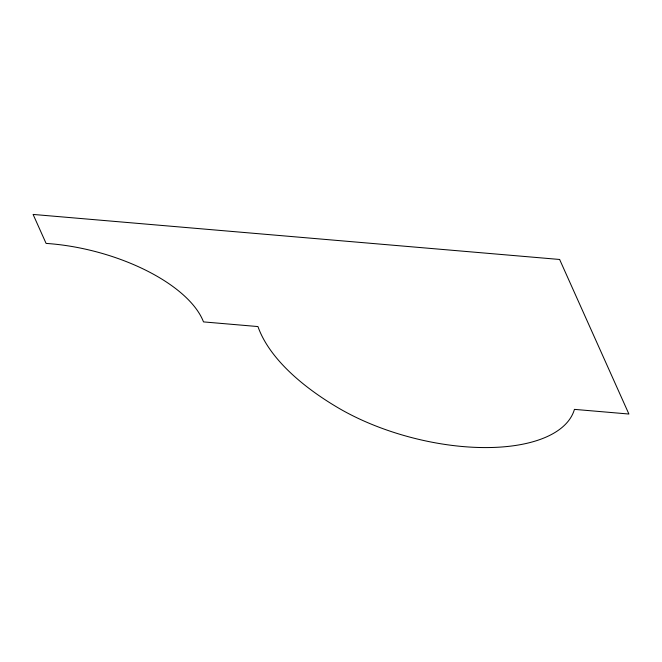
<?xml version="1.0" encoding="UTF-8"?>
<svg xmlns="http://www.w3.org/2000/svg" width="662" height="662" viewBox="0 0 662 662"><rect width="100%" height="100%" fill="white"/><g stroke="black" fill="none" stroke-linecap="round" stroke-linejoin="round"><path stroke-width="0.99" d="M559.622 259.471L33.1 214.43L46.092 243.409A129.313 59.506 14.5 0 1 203.491 321.897L257.957 326.565A229.548 105.639 14.5 0 0 337.984 407.726A149.918 68.997 14.5 0 0 483.905 447.57A149.918 68.997 14.5 0 0 574.434 409.373L628.9 414.031L559.622 259.471"/></g></svg>
